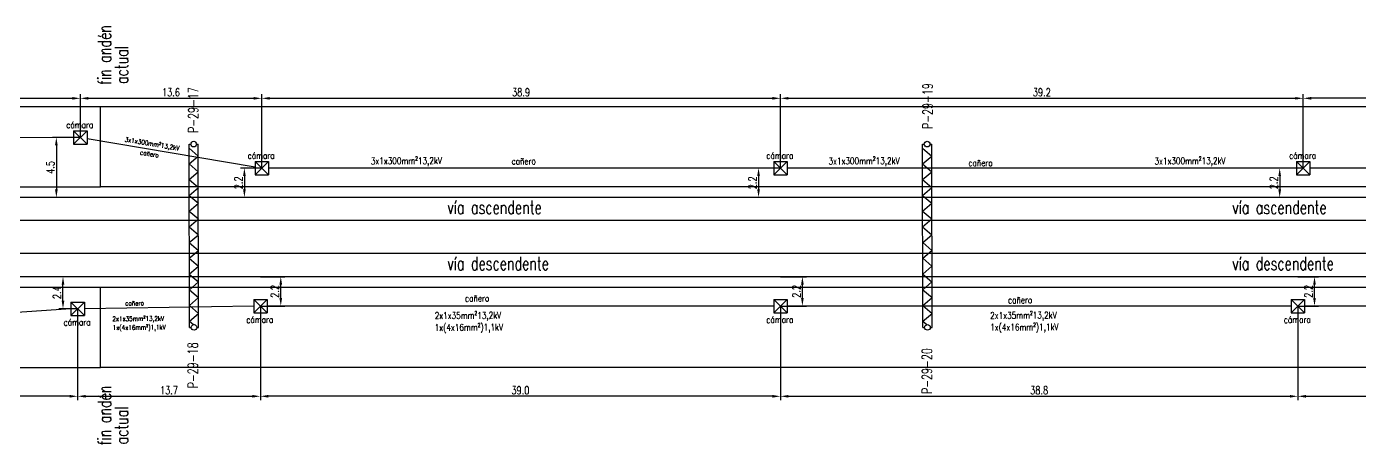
# Model space of a CAD drawing. Header units: millimetres. Extents: x 1945 to 2353, y 1528 to 1587.
# Drawn here: x 2049.2 to 2149.1, y 1542.8 to 1574.1 of the extents above; entities that cross this region are included whole.
import ezdxf

# ---------------------------------------------------------------- set-up
doc = ezdxf.new("R2010")
doc.units = ezdxf.units.MM
doc.layers.add('LINEA02', color=8, linetype='Continuous')
doc.layers.add('Textos catenaria', color=7, linetype='Continuous')
doc.styles.add('SIMPLEX', font='simplex.shx', dxfattribs={"width": 0.75})
doc.dimstyles.new('COTA-100', dxfattribs={"dimscale": 3, "dimtxt": 0.2, "dimasz": 0.2, "dimexe": 0.1, "dimexo": 0, "dimgap": 0.05, "dimtad": 1, "dimdec": 1, "dimzin": 0, "dimdsep": 46, "dimtxsty": 'SIMPLEX', "dimcen": 0.1, "dimclrd": 256, "dimclre": 256, "dimclrt": 256, "dimazin": 0, "dimtm": 1e-09, "dimtfac": 0.714286, "dimtdec": 1, "dimtmove": 2, "dimatfit": 2, "dimfxl": 0, "dimtolj": 1, "dimtzin": 0, "dimarcsym": 0})

# ---------------------------------------------------------------- blocks, each defined once
blk = doc.blocks.new('cámara LDF-LDS')
at = {"color": 6}
for p, q in [((-0.5, 0.5), (0.5, 0.5)), ((-0.5, 0.5), (-0.5, -0.5)), ((-0.5, 0.5), (0.5, -0.5)), ((0.5, 0.5), (-0.5, -0.5)), ((0.5, 0.5), (0.5, -0.5)), ((-0.5, -0.5), (0.5, -0.5))]:
    blk.add_line(p, q, dxfattribs=at)
blk = doc.blocks.new('*D20')
at = {"lineweight": -2, "transparency": 16777216}
for p, q in [((2053.237, 1565.819), (2051.138, 1565.819)), ((2051.438, 1565.219), (2051.438, 1561.919)), ((2053.237, 1561.319), (2051.138, 1561.319))]:
    blk.add_line(p, q, dxfattribs=at)
at = {"transparency": 16777216}
for points in [[(2051.338, 1565.219), (2051.538, 1565.219), (2051.438, 1565.819)], [(2051.338, 1561.919), (2051.538, 1561.919), (2051.438, 1561.319)]]:
    blk.add_solid(points, dxfattribs=at)
at = {"layer": 'Defpoints', "color": 0, "transparency": 16777216}
for p in [(2053.237, 1565.819), (2051.438, 1561.319), (2053.237, 1561.319)]:
    blk.add_point(p, dxfattribs=at)
at = {"transparency": 16777216, "insert": (2050.988, 1563.569), "char_height": 0.6, "attachment_point": 5, "rotation": 90, "style": 'SIMPLEX'}
blk.add_mtext('\\A1;4.5', dxfattribs=at)
blk = doc.blocks.new('*D21')
at = {"lineweight": -2, "transparency": 16777216}
for p, q in [((2066.837, 1563.519), (2065.239, 1563.519)), ((2065.539, 1562.919), (2065.539, 1561.919)), ((2066.837, 1561.319), (2065.239, 1561.319))]:
    blk.add_line(p, q, dxfattribs=at)
at = {"transparency": 16777216}
for points in [[(2065.439, 1562.919), (2065.639, 1562.919), (2065.539, 1563.519)], [(2065.439, 1561.919), (2065.639, 1561.919), (2065.539, 1561.319)]]:
    blk.add_solid(points, dxfattribs=at)
at = {"layer": 'Defpoints', "color": 0, "transparency": 16777216}
for p in [(2066.837, 1563.519), (2065.539, 1561.319), (2066.837, 1561.319)]:
    blk.add_point(p, dxfattribs=at)
at = {"transparency": 16777216, "insert": (2065.089, 1562.419), "char_height": 0.6, "attachment_point": 5, "rotation": 90, "style": 'SIMPLEX'}
blk.add_mtext('\\A1;2.2', dxfattribs=at)
blk = doc.blocks.new('*D22')
at = {"lineweight": -2, "transparency": 16777216}
for p, q in [((2105.737, 1563.519), (2103.796, 1563.519)), ((2104.096, 1562.919), (2104.096, 1561.919)), ((2105.737, 1561.319), (2103.796, 1561.319))]:
    blk.add_line(p, q, dxfattribs=at)
at = {"transparency": 16777216}
for points in [[(2103.996, 1562.919), (2104.196, 1562.919), (2104.096, 1563.519)], [(2103.996, 1561.919), (2104.196, 1561.919), (2104.096, 1561.319)]]:
    blk.add_solid(points, dxfattribs=at)
at = {"layer": 'Defpoints', "color": 0, "transparency": 16777216}
for p in [(2105.737, 1563.519), (2104.096, 1561.319), (2105.737, 1561.319)]:
    blk.add_point(p, dxfattribs=at)
at = {"transparency": 16777216, "insert": (2103.646, 1562.419), "char_height": 0.6, "attachment_point": 5, "rotation": 90, "style": 'SIMPLEX'}
blk.add_mtext('\\A1;2.2', dxfattribs=at)
blk = doc.blocks.new('*D23')
at = {"lineweight": -2, "transparency": 16777216}
for p, q in [((2144.937, 1563.519), (2142.875, 1563.519)), ((2143.175, 1562.919), (2143.175, 1561.919)), ((2144.937, 1561.319), (2142.875, 1561.319))]:
    blk.add_line(p, q, dxfattribs=at)
at = {"transparency": 16777216}
for points in [[(2143.075, 1562.919), (2143.275, 1562.919), (2143.175, 1563.519)], [(2143.075, 1561.919), (2143.275, 1561.919), (2143.175, 1561.319)]]:
    blk.add_solid(points, dxfattribs=at)
at = {"layer": 'Defpoints', "color": 0, "transparency": 16777216}
for p in [(2144.937, 1563.519), (2143.175, 1561.319), (2144.937, 1561.319)]:
    blk.add_point(p, dxfattribs=at)
at = {"transparency": 16777216, "insert": (2142.725, 1562.419), "char_height": 0.6, "attachment_point": 5, "rotation": 90, "style": 'SIMPLEX'}
blk.add_mtext('\\A1;2.2', dxfattribs=at)
blk = doc.blocks.new('*D34')
at = {"lineweight": -2, "transparency": 16777216}
for p, q in [((2144.537, 1555.379), (2146.088, 1555.379)), ((2145.788, 1553.779), (2145.788, 1554.779)), ((2144.537, 1553.179), (2146.088, 1553.179))]:
    blk.add_line(p, q, dxfattribs=at)
at = {"transparency": 16777216}
for points in [[(2145.688, 1554.779), (2145.888, 1554.779), (2145.788, 1555.379)], [(2145.688, 1553.779), (2145.888, 1553.779), (2145.788, 1553.179)]]:
    blk.add_solid(points, dxfattribs=at)
at = {"layer": 'Defpoints', "color": 0, "transparency": 16777216}
for p in [(2144.537, 1555.379), (2145.788, 1555.379), (2144.537, 1553.179)]:
    blk.add_point(p, dxfattribs=at)
at = {"transparency": 16777216, "insert": (2145.338, 1554.279), "char_height": 0.6, "attachment_point": 5, "rotation": 90, "style": 'SIMPLEX'}
blk.add_mtext('\\A1;2.2', dxfattribs=at)
blk = doc.blocks.new('*D35')
at = {"lineweight": -2, "transparency": 16777216}
for p, q in [((2105.737, 1555.379), (2107.682, 1555.379)), ((2107.382, 1553.779), (2107.382, 1554.779)), ((2105.737, 1553.179), (2107.682, 1553.179))]:
    blk.add_line(p, q, dxfattribs=at)
at = {"transparency": 16777216}
for points in [[(2107.282, 1554.779), (2107.482, 1554.779), (2107.382, 1555.379)], [(2107.282, 1553.779), (2107.482, 1553.779), (2107.382, 1553.179)]]:
    blk.add_solid(points, dxfattribs=at)
at = {"layer": 'Defpoints', "color": 0, "transparency": 16777216}
for p in [(2105.737, 1555.379), (2107.382, 1555.379), (2105.737, 1553.179)]:
    blk.add_point(p, dxfattribs=at)
at = {"transparency": 16777216, "insert": (2106.932, 1554.279), "char_height": 0.6, "attachment_point": 5, "rotation": 90, "style": 'SIMPLEX'}
blk.add_mtext('\\A1;2.2', dxfattribs=at)
blk = doc.blocks.new('*D36')
at = {"lineweight": -2, "transparency": 16777216}
for p, q in [((2066.737, 1555.379), (2068.569, 1555.379)), ((2068.269, 1553.779), (2068.269, 1554.779)), ((2066.737, 1553.179), (2068.569, 1553.179))]:
    blk.add_line(p, q, dxfattribs=at)
at = {"transparency": 16777216}
for points in [[(2068.169, 1554.779), (2068.369, 1554.779), (2068.269, 1555.379)], [(2068.169, 1553.779), (2068.369, 1553.779), (2068.269, 1553.179)]]:
    blk.add_solid(points, dxfattribs=at)
at = {"layer": 'Defpoints', "color": 0, "transparency": 16777216}
for p in [(2066.737, 1555.379), (2068.269, 1555.379), (2066.737, 1553.179)]:
    blk.add_point(p, dxfattribs=at)
at = {"transparency": 16777216, "insert": (2067.819, 1554.279), "char_height": 0.6, "attachment_point": 5, "rotation": 90, "style": 'SIMPLEX'}
blk.add_mtext('\\A1;2.2', dxfattribs=at)
blk = doc.blocks.new('*D37')
at = {"lineweight": -2, "transparency": 16777216}
for p, q in [((2053.037, 1555.379), (2051.637, 1555.379)), ((2051.937, 1553.579), (2051.937, 1554.779)), ((2053.037, 1552.979), (2051.637, 1552.979))]:
    blk.add_line(p, q, dxfattribs=at)
at = {"transparency": 16777216}
for points in [[(2051.837, 1554.779), (2052.037, 1554.779), (2051.937, 1555.379)], [(2051.837, 1553.579), (2052.037, 1553.579), (2051.937, 1552.979)]]:
    blk.add_solid(points, dxfattribs=at)
at = {"layer": 'Defpoints', "color": 0, "transparency": 16777216}
for p in [(2051.937, 1555.379), (2053.037, 1555.379), (2053.037, 1552.979)]:
    blk.add_point(p, dxfattribs=at)
at = {"transparency": 16777216, "insert": (2051.487, 1554.179), "char_height": 0.6, "attachment_point": 5, "rotation": 90, "style": 'SIMPLEX'}
blk.add_mtext('\\A1;2.4', dxfattribs=at)
blk = doc.blocks.new('*D43')
at = {"lineweight": -2, "transparency": 16777216}
for p, q in [((2053.037, 1552.979), (2053.037, 1546.113)), ((2024.138, 1550.979), (2024.138, 1546.113)), ((2052.437, 1546.413), (2024.738, 1546.413))]:
    blk.add_line(p, q, dxfattribs=at)
at = {"transparency": 16777216}
for points in [[(2024.738, 1546.513), (2024.738, 1546.313), (2024.138, 1546.413)], [(2052.437, 1546.513), (2052.437, 1546.313), (2053.037, 1546.413)]]:
    blk.add_solid(points, dxfattribs=at)
at = {"layer": 'Defpoints', "color": 0, "transparency": 16777216}
for p in [(2053.037, 1552.979), (2024.138, 1550.979), (2024.138, 1546.413)]:
    blk.add_point(p, dxfattribs=at)
at = {"transparency": 16777216, "insert": (2038.587, 1546.863), "char_height": 0.6, "attachment_point": 5, "style": 'SIMPLEX'}
blk.add_mtext('\\A1;28.9', dxfattribs=at)
blk = doc.blocks.new('*D44')
at = {"lineweight": -2, "transparency": 16777216}
for p, q in [((2066.737, 1553.179), (2066.737, 1546.113)), ((2053.037, 1552.979), (2053.037, 1546.113)), ((2053.637, 1546.413), (2066.137, 1546.413))]:
    blk.add_line(p, q, dxfattribs=at)
at = {"transparency": 16777216}
for points in [[(2053.637, 1546.513), (2053.637, 1546.313), (2053.037, 1546.413)], [(2066.137, 1546.513), (2066.137, 1546.313), (2066.737, 1546.413)]]:
    blk.add_solid(points, dxfattribs=at)
at = {"layer": 'Defpoints', "color": 0, "transparency": 16777216}
for p in [(2066.737, 1553.179), (2053.037, 1552.979), (2066.737, 1546.413)]:
    blk.add_point(p, dxfattribs=at)
at = {"transparency": 16777216, "insert": (2059.887, 1546.863), "char_height": 0.6, "attachment_point": 5, "style": 'SIMPLEX'}
blk.add_mtext('\\A1;13.7', dxfattribs=at)
blk = doc.blocks.new('*D45')
at = {"lineweight": -2, "transparency": 16777216}
for p, q in [((2066.737, 1553.179), (2066.737, 1546.113)), ((2105.737, 1553.179), (2105.737, 1546.113)), ((2105.137, 1546.413), (2067.337, 1546.413))]:
    blk.add_line(p, q, dxfattribs=at)
at = {"transparency": 16777216}
for points in [[(2067.337, 1546.513), (2067.337, 1546.313), (2066.737, 1546.413)], [(2105.137, 1546.513), (2105.137, 1546.313), (2105.737, 1546.413)]]:
    blk.add_solid(points, dxfattribs=at)
at = {"layer": 'Defpoints', "color": 0, "transparency": 16777216}
for p in [(2066.737, 1553.179), (2105.737, 1553.179), (2066.737, 1546.413)]:
    blk.add_point(p, dxfattribs=at)
at = {"transparency": 16777216, "insert": (2086.237, 1546.863), "char_height": 0.6, "attachment_point": 5, "style": 'SIMPLEX'}
blk.add_mtext('\\A1;39.0', dxfattribs=at)
blk = doc.blocks.new('*D46')
at = {"lineweight": -2, "transparency": 16777216}
for p, q in [((2105.737, 1553.179), (2105.737, 1546.113)), ((2144.537, 1553.179), (2144.537, 1546.113)), ((2106.337, 1546.413), (2143.937, 1546.413))]:
    blk.add_line(p, q, dxfattribs=at)
at = {"transparency": 16777216}
for points in [[(2106.337, 1546.513), (2106.337, 1546.313), (2105.737, 1546.413)], [(2143.937, 1546.513), (2143.937, 1546.313), (2144.537, 1546.413)]]:
    blk.add_solid(points, dxfattribs=at)
at = {"layer": 'Defpoints', "color": 0, "transparency": 16777216}
for p in [(2105.737, 1553.179), (2144.537, 1553.179), (2144.537, 1546.413)]:
    blk.add_point(p, dxfattribs=at)
at = {"transparency": 16777216, "insert": (2125.137, 1546.863), "char_height": 0.6, "attachment_point": 5, "style": 'SIMPLEX'}
blk.add_mtext('\\A1;38.8', dxfattribs=at)
blk = doc.blocks.new('*D47')
at = {"lineweight": -2, "transparency": 16777216}
for p, q in [((2144.537, 1553.179), (2144.537, 1546.113)), ((2181.737, 1553.179), (2181.737, 1546.113)), ((2145.137, 1546.413), (2181.137, 1546.413))]:
    blk.add_line(p, q, dxfattribs=at)
at = {"transparency": 16777216}
for points in [[(2145.137, 1546.513), (2145.137, 1546.313), (2144.537, 1546.413)], [(2181.137, 1546.513), (2181.137, 1546.313), (2181.737, 1546.413)]]:
    blk.add_solid(points, dxfattribs=at)
at = {"layer": 'Defpoints', "color": 0, "transparency": 16777216}
for p in [(2144.537, 1553.179), (2181.737, 1553.179), (2181.737, 1546.413)]:
    blk.add_point(p, dxfattribs=at)
at = {"transparency": 16777216, "insert": (2163.137, 1546.863), "char_height": 0.6, "attachment_point": 5, "style": 'SIMPLEX'}
blk.add_mtext('\\A1;37.2', dxfattribs=at)
blk = doc.blocks.new('*D51')
at = {"lineweight": -2, "transparency": 16777216}
for p, q in [((2144.937, 1563.519), (2144.937, 1569.051)), ((2181.737, 1563.519), (2181.737, 1569.051)), ((2181.137, 1568.751), (2145.537, 1568.751))]:
    blk.add_line(p, q, dxfattribs=at)
at = {"transparency": 16777216}
for points in [[(2145.537, 1568.851), (2145.537, 1568.651), (2144.937, 1568.751)], [(2181.137, 1568.851), (2181.137, 1568.651), (2181.737, 1568.751)]]:
    blk.add_solid(points, dxfattribs=at)
at = {"layer": 'Defpoints', "color": 0, "transparency": 16777216}
for p in [(2144.937, 1568.751), (2144.937, 1563.519), (2181.737, 1563.519)]:
    blk.add_point(p, dxfattribs=at)
at = {"transparency": 16777216, "insert": (2163.337, 1569.201), "char_height": 0.6, "attachment_point": 5, "style": 'SIMPLEX'}
blk.add_mtext('\\A1;36.8', dxfattribs=at)
blk = doc.blocks.new('*D52')
at = {"lineweight": -2, "transparency": 16777216}
for p, q in [((2105.737, 1563.519), (2105.737, 1569.051)), ((2144.937, 1563.519), (2144.937, 1569.051)), ((2106.337, 1568.751), (2144.337, 1568.751))]:
    blk.add_line(p, q, dxfattribs=at)
at = {"transparency": 16777216}
for points in [[(2106.337, 1568.851), (2106.337, 1568.651), (2105.737, 1568.751)], [(2144.337, 1568.851), (2144.337, 1568.651), (2144.937, 1568.751)]]:
    blk.add_solid(points, dxfattribs=at)
at = {"layer": 'Defpoints', "color": 0, "transparency": 16777216}
for p in [(2144.937, 1568.751), (2105.737, 1563.519), (2144.937, 1563.519)]:
    blk.add_point(p, dxfattribs=at)
at = {"transparency": 16777216, "insert": (2125.337, 1569.201), "char_height": 0.6, "attachment_point": 5, "style": 'SIMPLEX'}
blk.add_mtext('\\A1;39.2', dxfattribs=at)
blk = doc.blocks.new('*D53')
at = {"lineweight": -2, "transparency": 16777216}
for p, q in [((2066.837, 1563.519), (2066.837, 1569.051)), ((2105.737, 1563.519), (2105.737, 1569.051)), ((2067.437, 1568.751), (2105.137, 1568.751))]:
    blk.add_line(p, q, dxfattribs=at)
at = {"transparency": 16777216}
for points in [[(2067.437, 1568.851), (2067.437, 1568.651), (2066.837, 1568.751)], [(2105.137, 1568.851), (2105.137, 1568.651), (2105.737, 1568.751)]]:
    blk.add_solid(points, dxfattribs=at)
at = {"layer": 'Defpoints', "color": 0, "transparency": 16777216}
for p in [(2105.737, 1568.751), (2066.837, 1563.519), (2105.737, 1563.519)]:
    blk.add_point(p, dxfattribs=at)
at = {"transparency": 16777216, "insert": (2086.287, 1569.201), "char_height": 0.6, "attachment_point": 5, "style": 'SIMPLEX'}
blk.add_mtext('\\A1;38.9', dxfattribs=at)
blk = doc.blocks.new('*D54')
at = {"lineweight": -2, "transparency": 16777216}
for p, q in [((2053.237, 1565.819), (2053.237, 1569.051)), ((2066.837, 1563.519), (2066.837, 1569.051)), ((2053.837, 1568.751), (2066.237, 1568.751))]:
    blk.add_line(p, q, dxfattribs=at)
at = {"transparency": 16777216}
for points in [[(2053.837, 1568.851), (2053.837, 1568.651), (2053.237, 1568.751)], [(2066.237, 1568.851), (2066.237, 1568.651), (2066.837, 1568.751)]]:
    blk.add_solid(points, dxfattribs=at)
at = {"layer": 'Defpoints', "color": 0, "transparency": 16777216}
for p in [(2066.837, 1568.751), (2053.237, 1565.819), (2066.837, 1563.519)]:
    blk.add_point(p, dxfattribs=at)
at = {"transparency": 16777216, "insert": (2060.037, 1569.201), "char_height": 0.6, "attachment_point": 5, "style": 'SIMPLEX'}
blk.add_mtext('\\A1;13.6', dxfattribs=at)
blk = doc.blocks.new('*D55')
at = {"lineweight": -2, "transparency": 16777216}
for p, q in [((2026.935, 1565.919), (2026.935, 1569.051)), ((2053.237, 1565.819), (2053.237, 1569.051)), ((2027.535, 1568.751), (2052.637, 1568.751))]:
    blk.add_line(p, q, dxfattribs=at)
at = {"transparency": 16777216}
for points in [[(2027.535, 1568.851), (2027.535, 1568.651), (2026.935, 1568.751)], [(2052.637, 1568.851), (2052.637, 1568.651), (2053.237, 1568.751)]]:
    blk.add_solid(points, dxfattribs=at)
at = {"layer": 'Defpoints', "color": 0, "transparency": 16777216}
for p in [(2053.237, 1568.751), (2026.935, 1565.919), (2053.237, 1565.819)]:
    blk.add_point(p, dxfattribs=at)
at = {"transparency": 16777216, "insert": (2040.086, 1569.201), "char_height": 0.6, "attachment_point": 5, "style": 'SIMPLEX'}
blk.add_mtext('\\A1;26.3', dxfattribs=at)

msp = doc.modelspace()

# ---------------------------------------------------------------- linework, layer by layer
at = {"color": 8, "linetype": 'Continuous'}
for p, q in [((2054.749, 1568.119), (1994.5, 1568.119)), ((2220.749, 1568.119), (2054.749, 1568.119)), ((2054.749, 1562.119), (2054.749, 1568.119)), ((2054.749, 1562.119), (2054.749, 1568.119)), ((1994.5, 1562.119), (2054.749, 1562.119)), ((2220.749, 1562.119), (2054.749, 1562.119)), ((2340.184, 1561.319), (1944.546, 1561.319)), ((2340.184, 1559.579), (1944.546, 1559.579)), ((2340.184, 1557.119), (1944.546, 1557.119)), ((2340.184, 1555.379), (1944.546, 1555.379)), ((2054.749, 1554.579), (1994.503, 1554.579)), ((2220.749, 1554.579), (2054.749, 1554.579)), ((2054.749, 1548.579), (2054.749, 1554.579)), ((1994.503, 1548.579), (2054.749, 1548.579)), ((2220.749, 1548.579), (2054.749, 1548.579))]:
    msp.add_line(p, q, dxfattribs=at)
at = {"color": 4}
for p, q in [((2061.417, 1551.578), (2061.392, 1565.318)), ((2061.392, 1565.318), (2061.527, 1565.318)), ((2061.947, 1565.319), (2062.082, 1565.319)), ((2062.107, 1551.58), (2062.082, 1565.319)), ((2116.417, 1551.578), (2116.392, 1565.318)), ((2116.392, 1565.318), (2116.527, 1565.318)), ((2116.947, 1565.319), (2117.082, 1565.319)), ((2117.107, 1551.58), (2117.082, 1565.319)), ((2061.392, 1565.012), (2062.083, 1564.424)), ((2061.394, 1563.833), (2062.083, 1564.424)), ((2116.392, 1565.012), (2117.083, 1564.424)), ((2116.394, 1563.833), (2117.083, 1564.424)), ((2061.394, 1563.833), (2062.085, 1563.244)), ((2061.397, 1562.653), (2062.085, 1563.244)), ((2116.394, 1563.833), (2117.085, 1563.244)), ((2116.397, 1562.653), (2117.085, 1563.244)), ((2061.397, 1562.653), (2062.088, 1562.065)), ((2061.399, 1561.474), (2062.088, 1562.065)), ((2116.397, 1562.653), (2117.088, 1562.065)), ((2116.399, 1561.474), (2117.088, 1562.065)), ((2061.399, 1561.474), (2062.09, 1560.885)), ((2116.399, 1561.474), (2117.09, 1560.885)), ((2061.401, 1560.294), (2062.09, 1560.885)), ((2061.401, 1560.294), (2062.092, 1559.706)), ((2116.401, 1560.294), (2117.09, 1560.885)), ((2116.401, 1560.294), (2117.092, 1559.706)), ((2061.403, 1559.115), (2062.092, 1559.706)), ((2061.403, 1559.115), (2062.094, 1558.526)), ((2116.403, 1559.115), (2117.092, 1559.706)), ((2116.403, 1559.115), (2117.094, 1558.526)), ((2061.405, 1557.935), (2062.094, 1558.526)), ((2116.405, 1557.935), (2117.094, 1558.526)), ((2061.405, 1557.935), (2062.096, 1557.347)), ((2061.408, 1556.756), (2062.096, 1557.347)), ((2116.405, 1557.935), (2117.096, 1557.347)), ((2116.408, 1556.756), (2117.096, 1557.347)), ((2061.408, 1556.756), (2062.099, 1556.168)), ((2061.41, 1555.577), (2062.099, 1556.168)), ((2116.408, 1556.756), (2117.099, 1556.168)), ((2116.41, 1555.577), (2117.099, 1556.168)), ((2061.41, 1555.577), (2062.101, 1554.988)), ((2116.41, 1555.577), (2117.101, 1554.988)), ((2061.412, 1554.397), (2062.101, 1554.988)), ((2061.412, 1554.397), (2062.103, 1553.809)), ((2116.412, 1554.397), (2117.101, 1554.988)), ((2116.412, 1554.397), (2117.103, 1553.809)), ((2061.414, 1553.218), (2062.103, 1553.809)), ((2061.414, 1553.218), (2062.105, 1552.629)), ((2116.414, 1553.218), (2117.103, 1553.809)), ((2116.414, 1553.218), (2117.105, 1552.629)), ((2061.416, 1552.038), (2062.105, 1552.629)), ((2061.416, 1552.038), (2061.715, 1551.784)), ((2116.416, 1552.038), (2117.105, 1552.629)), ((2116.416, 1552.038), (2116.715, 1551.784)), ((2061.417, 1551.578), (2061.552, 1551.578)), ((2061.972, 1551.579), (2062.107, 1551.58)), ((2116.417, 1551.578), (2116.552, 1551.578)), ((2116.972, 1551.579), (2117.107, 1551.58))]:
    msp.add_line(p, q, dxfattribs=at)
for centre in [(2061.737, 1565.319), (2116.737, 1565.319), (2061.762, 1551.579), (2116.762, 1551.579)]:
    msp.add_circle(centre, 0.21, dxfattribs=at)
at = {"layer": 'LINEA02', "color": 11}
for p, q in [((2027.435, 1565.917), (2052.737, 1565.821)), ((2053.737, 1565.734), (2066.337, 1563.603)), ((2105.237, 1563.519), (2067.337, 1563.519)), ((2144.437, 1563.519), (2106.237, 1563.519)), ((2181.237, 1563.519), (2145.437, 1563.519)), ((2066.237, 1553.179), (2053.537, 1552.979)), ((2105.237, 1553.179), (2067.237, 1553.179)), ((2144.037, 1553.179), (2106.237, 1553.179)), ((2181.237, 1553.179), (2145.037, 1553.179)), ((2052.537, 1552.979), (2024.638, 1550.979))]:
    msp.add_line(p, q, dxfattribs=at)

# ---------------------------------------------------------------- block references
for p in [(2053.237, 1565.819), (2066.837, 1563.519), (2105.737, 1563.519), (2144.937, 1563.519), (2053.037, 1552.979), (2066.737, 1553.179), (2105.737, 1553.179), (2144.537, 1553.179)]:
    msp.add_blockref('cámara LDF-LDS', p)

# ---------------------------------------------------------------- texts
at = {"layer": 'Textos catenaria', "style": 'SIMPLEX'}
for s, height, rotation, width, p in [('fin andén', 1, 90, 0.7, (2055.542, 1569.773)), ('actual', 1, 90, 0.7, (2056.833, 1569.836)), ('P-29-17', 0.75, 90, 0.7, (2062.078, 1566.148)), ('P-29-19', 0.75, 90, 0.7, (2117.146, 1566.444)), ('cámara', 0.5, 0.31934, 0.8, (2052.186, 1566.506)), ('3x1x300mm²13,2kV', 0.35, 350.59161, 0.8, (2056.545, 1565.508)), ('cañero', 0.35, 350.59161, 0.8, (2057.697, 1564.535)), ('cámara', 0.5, 0.31934, 0.8, (2065.786, 1564.206)), ('3x1x300mm²13,2kV', 0.5, 0.31934, 0.8, (2075.022, 1563.801)), ('cañero', 0.5, 0.31934, 0.8, (2085.58, 1563.785)), ('cámara', 0.5, 0.31934, 0.8, (2104.686, 1564.206)), ('3x1x300mm²13,2kV', 0.5, 0.31934, 0.8, (2109.342, 1563.796)), ('cañero', 0.5, 0.31934, 0.8, (2119.836, 1563.656)), ('3x1x300mm²13,2kV', 0.5, 0.31934, 0.8, (2133.786, 1563.796)), ('cámara', 0.5, 0.31934, 0.8, (2143.886, 1564.206)), ('cañero', 0.35, 0.31934, 0.8, (2056.601, 1553.217)), ('cañero', 0.5, 0.31934, 0.8, (2082.089, 1553.505)), ('cañero', 0.5, 0.31934, 0.8, (2122.805, 1553.375)), ('cámara', 0.5, 0.31934, 0.8, (2051.986, 1551.706)), ('2x1x35mm²13,2kV', 0.35, 0.31934, 0.8, (2055.642, 1552.047)), ('cámara', 0.5, 0.31934, 0.8, (2065.686, 1551.906)), ('2x1x35mm²13,2kV', 0.5, 0.31934, 0.8, (2079.812, 1552.209)), ('cámara', 0.5, 0.31934, 0.8, (2104.686, 1551.906)), ('2x1x35mm²13,2kV', 0.5, 0.31934, 0.8, (2121.468, 1552.223)), ('cámara', 0.5, 0.31934, 0.8, (2143.486, 1551.906)), ('1x(4x16mm²)1,1kV', 0.35, 0.31934, 0.8, (2055.66, 1551.392)), ('1x(4x16mm²)1,1kV', 0.5, 0.31934, 0.8, (2079.812, 1551.319)), ('1x(4x16mm²)1,1kV', 0.5, 0.31934, 0.8, (2121.468, 1551.333)), ('P-29-18', 0.75, 90, 0.7, (2062.046, 1547.008)), ('P-29-20', 0.75, 90, 0.7, (2117.094, 1546.58)), ('fin andén', 1, 90, 0.7, (2055.542, 1542.751)), ('actual', 1, 90, 0.7, (2056.833, 1542.815))]:
    msp.add_text(s, height=height, rotation=rotation, dxfattribs=dict(at, width=width)).set_placement(p)
at = {"layer": 'Textos catenaria', "style": 'SIMPLEX', "width": 0.7}
for s, p in [('vía ascendente', (2080.754, 1560.079)), ('vía ascendente', (2139.614, 1560.079)), ('vía descendente', (2080.754, 1555.88)), ('vía descendente', (2139.614, 1555.88))]:
    msp.add_text(s, height=1, dxfattribs=at).set_placement(p)

# ---------------------------------------------------------------- dimensions: what is measured, and where the dimension line sits
for base, p1, p2, picture, middle in [((2053.237, 1568.751), (2026.935, 1565.919), (2053.237, 1565.819), '*D55', (2040.086, 1569.201)), ((2066.837, 1568.751), (2053.237, 1565.819), (2066.837, 1563.519), '*D54', (2060.037, 1569.201)), ((2105.737, 1568.751), (2066.837, 1563.519), (2105.737, 1563.519), '*D53', (2086.287, 1569.201)), ((2144.937, 1568.751), (2105.737, 1563.519), (2144.937, 1563.519), '*D52', (2125.337, 1569.201)), ((2144.937, 1568.751), (2181.737, 1563.519), (2144.937, 1563.519), '*D51', (2163.337, 1569.201)), ((2066.737, 1546.413), (2053.037, 1552.979), (2066.737, 1553.179), '*D44', (2059.887, 1546.863)), ((2066.737, 1546.413), (2105.737, 1553.179), (2066.737, 1553.179), '*D45', (2086.237, 1546.863)), ((2144.537, 1546.413), (2105.737, 1553.179), (2144.537, 1553.179), '*D46', (2125.137, 1546.863)), ((2181.737, 1546.413), (2144.537, 1553.179), (2181.737, 1553.179), '*D47', (2163.137, 1546.863)), ((2024.138, 1546.413), (2053.037, 1552.979), (2024.138, 1550.979), '*D43', (2038.587, 1546.863))]:
    dim = msp.add_linear_dim(base=base, p1=p1, p2=p2, dimstyle='COTA-100')
    dim.commit()
    dim.dimension.update_dxf_attribs({"geometry": picture, "text_midpoint": middle})
for base, p1, p2, picture, middle in [((2051.438, 1561.319), (2053.237, 1565.819), (2053.237, 1561.319), '*D20', (2050.988, 1563.569)), ((2065.539, 1561.319), (2066.837, 1563.519), (2066.837, 1561.319), '*D21', (2065.089, 1562.419)), ((2104.096, 1561.319), (2105.737, 1563.519), (2105.737, 1561.319), '*D22', (2103.646, 1562.419)), ((2143.175, 1561.319), (2144.937, 1563.519), (2144.937, 1561.319), '*D23', (2142.725, 1562.419)), ((2051.937, 1555.379), (2053.037, 1552.979), (2053.037, 1555.379), '*D37', (2051.487, 1554.179)), ((2068.269, 1555.379), (2066.737, 1553.179), (2066.737, 1555.379), '*D36', (2067.819, 1554.279)), ((2107.382, 1555.379), (2105.737, 1553.179), (2105.737, 1555.379), '*D35', (2106.932, 1554.279)), ((2145.788, 1555.379), (2144.537, 1553.179), (2144.537, 1555.379), '*D34', (2145.338, 1554.279))]:
    dim = msp.add_linear_dim(base=base, p1=p1, p2=p2, angle=90, dimstyle='COTA-100')
    dim.commit()
    dim.dimension.update_dxf_attribs({"geometry": picture, "text_midpoint": middle})

doc.saveas('drawing.dxf')
